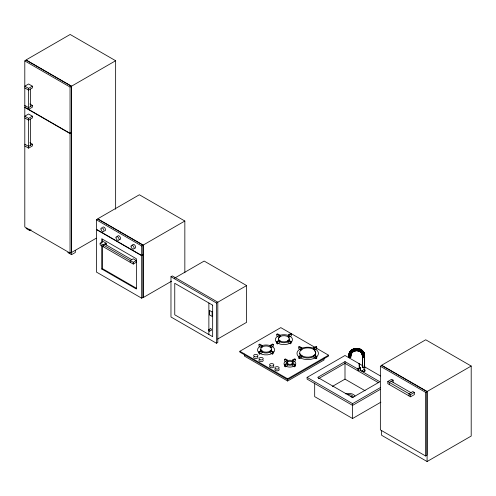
<?xml version="1.0" encoding="UTF-8"?>
<svg xmlns="http://www.w3.org/2000/svg" width="496" height="496" viewBox="0 0 496 496"><rect width="100%" height="100%" fill="white"/><g stroke="black" fill="none" stroke-linecap="round" stroke-linejoin="round"><path stroke-width="0.74" d="M360.288 369.954L360.146 370.221M360.387 369.942L360.325 370.357M363.673 370.059L363.673 368.788M350.362 356.742L350.784 357.201L350.219 357.715L348.564 357.132L349.11 353.344A7.8 6.367 0 0 1 356.643 348.626A7.372 6.02 0 0 1 363.76 353.022L364.324 356.841L363.816 357.07L363.066 354.249A6.646 5.431 0 0 0 356.643 350.226A6.646 5.431 0 0 0 350.219 354.249M348.564 357.132L349.258 353.047A7.645 6.243 0 0 1 356.643 348.421A7.645 6.243 0 0 1 364.027 353.047L364.616 356.512L364.324 356.841M348.676 357.306L349.364 353.109A7.533 6.15 0 0 1 356.643 348.545A7.756 6.336 0 0 1 364.132 353.183M363.847 353.884A7.459 6.095 0 0 0 356.643 349.37A7.372 6.02 0 0 0 349.519 353.853L348.948 357.418L349.432 352.947A7.459 6.095 0 0 1 356.643 348.434A7.459 6.095 0 0 1 363.847 352.947L364.393 356.661L362.725 357.015L362.396 356.581L362.725 356.078M348.855 357.461L349.407 353.735A7.533 6.15 0 0 1 356.643 349.134A7.533 6.15 0 0 1 363.915 353.698M363.233 357.132L362.805 354.212A6.386 5.214 0 0 0 356.643 350.35A6.386 5.214 0 0 0 350.474 354.212L349.947 357.752L349.364 357.69L349.965 354.101A6.913 5.642 0 0 1 356.643 349.916A6.913 5.642 0 0 1 363.32 354.101L363.816 357.07M349.655 357.746L350.219 354.175M350.219 357.715L350.771 354.287A6.076 4.96 0 0 1 356.643 350.61A6.076 4.96 0 0 1 362.508 354.287L362.96 357.095M362.774 354.293A6.349 5.183 0 0 0 356.643 350.449A6.138 5.01 0 0 0 350.709 354.206L350.157 357.647L350.914 354.156A5.927 4.842 0 0 1 352.451 351.986M350.455 357.635L351.18 353.468M350.635 357.517L351.168 353.642M350.746 357.368L351.292 353.648A5.537 4.52 0 0 1 353.871 350.908M364.616 356.512L364.324 355.905M359.036 363.791L359.55 363.791L359.296 368.621L359.036 363.791L359.55 363.791M362.347 366.972L362.502 355.948M362.477 366.972L362.774 355.861M364.38 355.985C364.913 357.002 362.644 357.225 362.477 356.277M364.312 355.812C365.496 356.884 362.533 357.498 362.347 356.277M348.527 356.959L348.855 356.525M359.978 367.753L360.009 368.23L360.201 367.958M360.239 370.493L360.387 369.669L360.307 370.041M364.393 356.661L364.238 355.967M362.818 356.122L362.557 356.717L363.264 357.058M348.948 356.587L348.787 357.281M350.362 357.573L350.523 356.878M24.8 60.921L26.164 60.134L71.412 86.261L71.412 132.519L70.048 133.306L24.8 107.179L24.8 60.921L70.048 87.048L71.412 86.261M32.383 86.174L28.588 83.985L24.8 86.174L28.588 88.362L32.383 86.174L32.383 87.922L28.588 90.111L24.8 87.922M24.8 107.44L70.048 133.567L71.412 132.779L71.412 252.29L70.048 253.078L24.8 226.951L24.8 107.44L25.711 106.919M28.588 88.362L28.588 109.368L32.383 107.179L32.383 105.431L28.588 107.613L24.8 105.431M115.642 60.729L70.165 34.472L26.052 59.942L71.529 86.192L115.642 60.729L115.642 209.231M32.383 116.194L28.588 114.006L24.8 116.194L28.588 118.383L32.383 116.194L32.383 117.943L28.588 120.131L24.8 117.943M24.8 145.948L28.588 148.137L32.383 145.948L32.383 144.2L28.588 146.388L24.8 144.2M26.052 228.42L29.841 230.609L31.105 229.877M96.429 219.821L97.793 219.034L143.04 245.154L143.04 254.653L141.676 255.44L96.429 229.313L96.429 219.821L141.676 245.942L143.04 245.154M71.529 252.489L96.261 238.21M67.741 252.489L71.529 254.677L75.318 252.489L75.318 250.3M130.231 262.31L130.231 260.561L133.263 258.807L136.295 260.561L136.295 262.31L133.263 264.058L100.142 244.937L100.142 243.189L103.174 241.434L106.206 243.189L106.206 244.937M106.206 243.189L103.174 244.937L103.174 246.686M101.736 245.57L101.736 269.006L102.641 268.479M184.841 221.024L139.364 194.767L97.675 218.835L143.158 245.092L184.841 221.024L184.841 272.763M141.676 255.7L143.04 254.913L143.04 297.408L141.676 298.195L96.429 272.068L96.429 229.58L141.676 255.7L141.676 298.195M100.142 243.189L133.263 262.31L136.295 260.561M170.971 276.731L172.335 275.943L217.812 302.2L217.812 342.457L216.448 343.244L170.971 316.987L170.971 276.731L216.448 302.988L246.617 285.572L246.617 322.326L217.614 339.072M174.511 278.188L204.172 261.063L246.617 285.572M171.61 281.176L143.158 297.606L143.158 245.092M316.615 348.297L328.55 355.192L328.55 356.066L287.624 379.7L239.872 352.129L239.872 351.255L280.798 327.62L315.289 347.535M258.993 344.528L259.749 344.088L262.111 345.452L262.111 347.2L261.349 347.64L258.993 346.276L258.993 344.528L261.349 345.886L262.111 345.452M276.805 334.242L277.562 333.808L279.924 335.166L279.924 336.92L279.161 337.354L276.805 335.997L276.805 334.242L279.161 335.606L279.924 335.166M258.924 351.893L261.28 350.529L262.043 350.97L262.043 352.718L259.681 354.082L258.924 353.642L258.924 351.893L259.681 352.334L262.043 350.97M270.221 345.371L272.577 344.013L273.333 344.447L273.333 346.202L270.977 347.56L270.221 347.126L270.221 345.371L270.977 345.811L273.333 344.447M276.582 341.694L278.944 340.337L279.701 340.771L279.701 342.525L277.345 343.883L276.582 343.449L276.582 341.694L277.345 342.135L279.701 340.771M288.257 334.961L290.613 333.597L291.375 334.037L291.375 335.786L289.013 337.144L288.257 336.71L288.257 334.961L289.013 335.395L291.375 334.037M270.134 350.957L270.89 350.523L273.253 351.881L273.253 353.636L272.49 354.07L270.134 352.712L270.134 350.957L272.49 352.321L273.253 351.881M287.947 340.678L288.703 340.237L291.065 341.601L291.065 343.35L290.303 343.79L287.947 342.426L287.947 340.678L290.303 342.035L291.065 341.601M298.741 346.909L299.497 346.468L301.853 347.832L301.853 349.581L301.097 350.021L298.741 348.657L298.741 346.909L301.097 348.266L301.853 347.832M284.611 359.315L285.367 358.881L287.73 360.245L287.73 361.993L286.967 362.427L284.611 361.069L284.611 359.315L286.967 360.679L287.73 360.245M284.499 364.61L286.862 363.246L287.618 363.686L287.618 365.434L285.256 366.798L284.499 366.358L284.499 364.61L285.256 365.044L287.618 363.686M292.231 360.146L294.593 358.782L295.349 359.222L295.349 360.97L292.987 362.334L292.231 361.894L292.231 360.146L292.987 360.586L295.349 359.222M298.598 356.469L300.954 355.105L301.717 355.545L301.717 357.294L299.355 358.658L298.598 358.217L298.598 356.469L299.355 356.909L301.717 355.545M313.584 347.814L315.946 346.456L316.702 346.89L316.702 348.645L314.346 350.002L313.584 349.568L313.584 347.814L314.346 348.254L316.702 346.89M292.194 363.692L292.95 363.258L295.306 364.616L295.306 366.37L294.55 366.804L292.194 365.447L292.194 363.692L294.55 365.056L295.306 364.616M313.652 355.514L314.408 355.08L316.77 356.438L316.77 358.193L316.008 358.627L313.652 357.269L313.652 355.514L316.008 356.878L316.77 356.438M239.872 351.255L287.624 378.82L328.55 355.192M244.416 354.101L244.416 356.066L287.624 381.009L324.006 360.003L324.006 358.038M380.506 389.261L352.582 405.387L307.105 379.13L307.105 377.375L344.999 355.496L363.06 365.924M358.41 369.365L344.999 361.627L317.713 377.375L352.582 397.507L379.868 381.753L359.749 370.14M318.376 378.746L344.999 363.376L378.522 382.732M332.357 386.427L344.999 379.13L365.112 390.743M380.358 366.24L381.722 365.453L426.975 391.58L426.975 455.204L425.611 455.991L380.358 429.871L380.358 366.24L425.611 392.367L426.975 391.58M409.045 395.932L409.045 393.743L412.839 391.555L414.352 392.429L414.352 394.618L410.564 396.806L387.822 383.681L387.822 381.492L391.617 379.304L393.13 380.178L393.13 382.366M393.13 380.178L389.341 382.366L389.341 384.555M307.105 377.375L352.582 403.632L380.506 387.512M314.681 382.937L314.681 396.633L352.582 418.512L380.922 402.151M387.822 381.492L410.564 394.618L414.352 392.429M471.2 366.042L425.723 339.785L381.61 365.254L427.087 391.511L471.2 366.042L471.2 436.058L427.087 461.528L381.61 435.271L381.61 430.658M349.364 357.69L349.723 353.989A7.161 5.847 0 0 1 356.643 349.655A7.161 5.847 0 0 1 363.556 353.989L364.089 356.977M29.853 103.968L32.383 105.431M29.853 142.743L32.383 144.2M391.232 381.275L410.942 392.652M364.393 366.693L380.444 375.962M104.687 244.063L131.75 259.687M136.388 288.226L102.418 268.615L102.418 245.935M101.736 269.006L136.369 289.007L136.369 258.763L101.736 238.768L101.736 242.55M360.022 367.821L360.245 368.144M360.201 367.84L360.325 368.702L360.195 368.342M360.102 367.964L360.189 368.41M360.146 368.057L360.288 368.404M364.504 356.686L364.014 353.226A7.632 6.231 0 0 0 356.643 348.607A7.372 6.02 0 0 0 349.519 353.022M364.238 356.804L363.76 353.853A7.372 6.02 0 0 0 356.643 349.389A7.459 6.095 0 0 0 349.432 353.884M363.066 354.175L363.525 357.052M363.022 357.027L362.57 354.206A6.138 5.01 0 0 0 356.643 350.492A6.349 5.183 0 0 0 350.505 354.293M362.818 356.953L362.365 354.156A5.927 4.842 0 0 0 360.834 351.986M362.099 353.468L362.725 357.015M362.111 353.642L362.545 356.897M361.993 353.648L362.433 356.748M360.338 368.664L360.307 369.737M360.239 368.671L360.288 369.681M360.394 369.39L360.406 369.731M427.087 391.511L427.087 461.528M425.611 392.367L425.611 455.991M410.564 394.618L410.564 396.806M364.771 366.972L364.771 370.723M364.647 356.277L364.647 366.972M364.517 356.277L364.517 366.972M352.582 403.632L352.582 418.512M344.999 361.627L344.999 379.13M316.008 356.878L316.008 358.627M314.346 348.254L314.346 350.002M301.097 348.266L301.097 350.021M299.355 356.909L299.355 358.658M294.55 365.056L294.55 366.804M292.987 360.586L292.987 362.334M290.303 342.035L290.303 343.79M289.013 335.395L289.013 337.144M287.624 378.82L287.624 381.009M286.967 360.679L286.967 362.427M285.256 365.044L285.256 366.798M279.161 335.606L279.161 337.354M277.345 342.135L277.345 343.883M272.49 352.321L272.49 354.07M270.977 345.811L270.977 347.56M261.349 345.886L261.349 347.64M259.681 352.334L259.681 354.082M216.448 302.988L216.448 343.244M208.872 302.988L208.872 334.496M141.676 245.942L141.676 255.44M133.263 262.31L133.263 264.058M102.418 239.128L102.418 242.153M71.529 86.192L71.529 254.677M70.048 87.048L70.048 133.306M70.048 133.567L70.048 253.078M30.485 89.02L30.485 106.522M30.485 119.04L30.485 145.297M29.841 229.146L29.841 230.609M28.588 118.383L28.588 148.137M350.932 396.676A4.29 2.474 0 0 1 352.501 397.581M345.576 393.855A6.429 3.714 0 0 1 355 396.112M347.677 394.68A4.29 2.474 0 0 1 352.929 397.711M364.399 366.451A1.277 0.738 0 0 1 364.318 367.536A1.277 0.738 0 0 1 362.452 367.393A1.277 0.738 0 0 1 362.861 366.333M362.266 370.531A1.277 0.738 0 0 0 363.828 371.43A1.277 0.738 0 0 0 364.399 370.202A1.246 0.719 0 0 1 363.835 371.405A1.246 0.719 0 0 1 362.316 370.524M351.168 353.952A5.661 4.625 0 0 1 353.809 351.143M358.106 350.678A5.661 4.625 0 0 0 355.173 350.678A5.499 4.489 0 0 1 358.062 350.653M359.47 351.143A5.661 4.625 0 0 1 362.111 353.952M351.205 353.803A5.63 4.594 0 0 1 353.828 351.013M355.186 350.554A5.63 4.594 0 0 1 358.1 350.554M359.457 351.013A5.63 4.594 0 0 1 362.08 353.803M349.147 353.524A7.756 6.336 0 0 1 356.643 348.831A7.756 6.336 0 0 1 364.132 353.524M349.723 352.972A7.161 5.847 0 0 1 356.643 348.638A7.161 5.847 0 0 1 363.556 352.972M363.915 353.109A7.533 6.15 0 0 0 356.643 348.545A7.756 6.336 0 0 0 349.147 353.183M349.265 353.226A7.632 6.231 0 0 1 356.643 348.607A7.8 6.367 0 0 1 364.176 353.344M349.234 353.375A7.669 6.262 0 0 1 356.643 348.731A7.669 6.262 0 0 1 364.052 353.375M349.265 353.53A7.632 6.231 0 0 1 356.643 348.911A7.632 6.231 0 0 1 364.014 353.53M351.069 354.07A5.766 4.706 0 0 1 353.76 351.211M358.131 350.74A5.766 4.706 0 0 0 355.148 350.74A5.537 4.52 0 0 1 358.075 350.796M359.526 351.211A5.766 4.706 0 0 1 362.21 354.07M355.105 350.734A5.927 4.842 0 0 1 358.174 350.734M351.292 353.995A5.537 4.52 0 0 1 353.871 351.249M359.408 351.249A5.537 4.52 0 0 1 361.993 353.995M351.18 354.132A5.654 4.619 0 0 1 356.643 350.709A5.834 4.768 0 0 1 362.278 354.231M362.099 354.132A5.654 4.619 0 0 0 356.643 350.709A5.834 4.768 0 0 0 351.001 354.231M349.928 354.169A6.944 5.673 0 0 1 356.643 349.965A6.944 5.673 0 0 1 363.351 354.169M349.661 354.039A7.223 5.896 0 0 1 356.643 349.668A7.223 5.896 0 0 1 363.618 354.039M349.258 353.71A7.645 6.243 0 0 1 356.643 349.085A7.645 6.243 0 0 1 364.027 353.71M349.661 352.892A7.223 5.896 0 0 1 356.643 348.521A7.223 5.896 0 0 1 363.618 352.892M351.329 353.828A5.499 4.489 0 0 1 353.89 351.106M359.389 351.106A5.499 4.489 0 0 1 361.956 353.828M359.408 350.908A5.537 4.52 0 0 1 361.435 352.563M351.738 352.526A5.661 4.625 0 0 1 352.637 351.571M351.745 352.352A5.654 4.619 0 0 1 352.644 351.397M354.845 348.874A6.944 5.673 0 0 1 358.441 348.874M360.115 349.438A6.944 5.673 0 0 1 361.107 350.009M364.312 366.501A1.147 0.663 0 0 1 364.238 367.48A1.147 0.663 0 0 1 362.557 367.35A1.147 0.663 0 0 1 362.923 366.395M364.38 366.674A1.023 0.589 0 0 1 364.083 367.455A1.023 0.589 0 0 1 362.712 367.35A1.023 0.589 0 0 1 362.774 366.556M364.82 371.349A1.494 0.862 0 0 1 363.909 371.758M363.134 371.752A1.494 0.862 0 0 1 362.03 370.927M364.603 371.281A1.246 0.719 0 0 1 363.37 371.634A1.246 0.719 0 0 1 362.328 371.113M364.275 369.966A1.494 0.862 0 0 1 364.82 371.144A1.494 0.862 0 0 1 362.781 371.461A1.494 0.862 0 0 1 362.229 370.283M315.747 353.4A8.041 4.644 0 0 1 314.669 355.719M313.391 356.68A8.041 4.644 0 0 1 301.122 356.06M300.743 355.719A8.041 4.644 0 0 1 299.671 353.4M314.669 351.075A8.041 4.644 0 0 1 315.475 352.197M290.135 336.251A8.575 4.954 0 0 1 290.792 342.606M289.807 343.251A8.575 4.954 0 0 1 278.219 343.362M276.749 342.383A8.575 4.954 0 0 1 277.493 336.369M279.186 335.525A8.575 4.954 0 0 1 287.742 335.228M272.161 346.437A8.575 4.954 0 0 1 273.525 352.414M272.161 353.443A8.575 4.954 0 0 1 260.034 353.443M258.67 352.414A8.575 4.954 0 0 1 260.034 346.437M261.807 345.656A8.575 4.954 0 0 1 270.382 345.656M257.66 356.779A2.145 1.24 0 0 1 256.029 358.608A2.145 1.24 0 0 1 253.729 357.039M273.563 365.949A2.145 1.24 0 0 1 271.988 367.796A2.145 1.24 0 0 1 269.632 366.253M279.081 369.315A2.145 1.24 0 0 1 277.01 370.872A2.145 1.24 0 0 1 274.939 369.315M263.165 360.121A2.145 1.24 0 0 1 260.815 361.671A2.145 1.24 0 0 1 259.234 359.823M292.485 364.083A2.678 1.55 0 0 1 289.893 365.23A2.678 1.55 0 0 1 287.308 364.083M271.275 349.141A5.357 3.094 0 0 1 271.275 350.74M270.735 351.49A5.357 3.094 0 0 1 261.454 351.49M260.921 350.74A5.357 3.094 0 0 1 260.921 349.141M289.087 338.855A5.357 3.094 0 0 1 289.087 340.461M288.548 341.205A5.357 3.094 0 0 1 280.116 341.843M278.733 340.461A5.357 3.094 0 0 1 278.733 338.855M294.066 361.274A5.896 3.404 0 0 1 295.002 365.385M294.066 366.091A5.896 3.404 0 0 1 285.727 366.091M284.791 365.385A5.896 3.404 0 0 1 285.727 361.274M288.368 360.394A5.896 3.404 0 0 1 291.425 360.394M315.289 349.023A10.72 6.188 0 0 1 316.994 356.494M315.289 357.771A10.72 6.188 0 0 1 300.13 357.771M298.425 356.494A10.72 6.188 0 0 1 300.13 349.023M302.349 348.037A10.72 6.188 0 0 1 313.069 348.037M210.006 329.022A1.073 0.62 60 0 1 210.831 328.625A1.073 0.62 60 0 1 211.513 330.045A1.073 0.62 60 0 1 210.571 330.193M117.589 236.332A2.145 1.24 60 0 1 120.125 237.007A2.145 1.24 60 0 1 119.443 239.549M102.697 227.311A2.145 1.24 60 0 1 105.078 228.321A2.145 1.24 60 0 1 104.768 230.894M132.785 244.683A2.145 1.24 60 0 1 135.303 245.942A2.145 1.24 60 0 1 134.49 248.236M132.581 245.439A2.145 1.24 60 0 1 132.63 245.018M358.025 368.181L358.279 370.524L358.025 368.181M212.66 305.176L174.759 283.29L174.759 314.799L212.66 336.679L212.66 305.176M212.127 311.959L209.399 310.378L209.399 314.842L212.127 316.423L212.127 311.959M302.021 355.806A8.041 4.644 0 0 0 315.475 353.722A8.041 4.644 0 0 0 305.629 348.037A8.041 4.644 0 0 0 302.021 355.806M254.684 356.692A2.145 1.24 0 0 0 257.932 355.651A2.145 1.24 0 0 0 254.746 354.547A2.145 1.24 0 0 0 254.684 356.692M270.636 365.893A2.145 1.24 0 0 0 273.848 364.82A2.145 1.24 0 0 0 270.636 363.748A2.145 1.24 0 0 0 270.636 365.893M275.937 368.956A2.145 1.24 0 0 0 279.155 367.883A2.145 1.24 0 0 0 275.937 366.811A2.145 1.24 0 0 0 275.937 368.956M260.022 359.767A2.145 1.24 0 0 0 263.24 358.695A2.145 1.24 0 0 0 260.022 357.622A2.145 1.24 0 0 0 260.022 359.767M288.554 364.145A2.678 1.55 0 0 0 292.578 362.805A2.678 1.55 0 0 0 288.554 361.466A2.678 1.55 0 0 0 288.554 364.145M262.303 351.255A5.357 3.094 0 0 0 271.275 349.866A5.357 3.094 0 0 0 264.709 346.078A5.357 3.094 0 0 0 262.303 351.255M280.116 340.969A5.357 3.094 0 0 0 289.087 339.58A5.357 3.094 0 0 0 282.522 335.792A5.357 3.094 0 0 0 280.116 340.969M208.494 329.896A1.073 0.62 60 0 0 209.628 331.316A1.073 0.62 60 0 0 209.628 329.797A1.073 0.62 60 0 0 208.494 329.896M116.021 237.627A2.145 1.24 60 0 0 118.296 240.461A2.145 1.24 60 0 0 118.296 237.429A2.145 1.24 60 0 0 116.021 237.627M100.973 228.941A2.145 1.24 60 0 0 103.249 231.775A2.145 1.24 60 0 0 103.249 228.743A2.145 1.24 60 0 0 100.973 228.941M131.068 246.314A2.145 1.24 60 0 0 133.337 249.147A2.145 1.24 60 0 0 133.337 246.115A2.145 1.24 60 0 0 131.068 246.314"/></g></svg>
